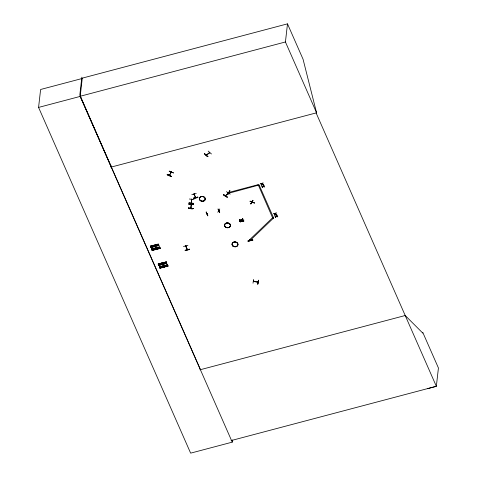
<?xml version="1.0" encoding="UTF-8"?>
<svg xmlns="http://www.w3.org/2000/svg" width="477" height="477" viewBox="0 0 477 477"><rect width="100%" height="100%" fill="white"/><g stroke="black" fill="none" stroke-linecap="round" stroke-linejoin="round"><path stroke-width="0.72" d="M207.149 213.881L207.274 213.779M218.639 210.768L218.818 211.013L218.848 210.399M188.862 204.132L193.549 204.603M194.032 199.595L189.357 199.01M193.185 208.36C193.4 209.832 188.182 208.085 188.504 207.877M188.856 204.192L193.543 204.675L188.874 204.031M193.668 203.339C190.866 204.585 184.504 201.771 193.668 203.381M191.283 204.442L190.722 208.246L190.812 207.65M191.599 199.41L191.39 203.262L191.569 199.487M190.907 208.276L190.973 207.662M188.964 203.047L193.65 203.524M188.469 208.222L193.155 208.687M188.952 203.22L193.638 203.667M232.496 439.991L232.251 442.143L190.639 453.15L38.571 107.42L40.617 89.485L82.229 78.478M81.853 77.185L79.826 94.971L111.332 167.039L110.968 165.602M232.251 442.143L80.184 96.414L82.271 78.139L287.494 23.85L303.062 59.237L316.561 112.751L316.084 112.882L436.342 386.292L427.434 388.707M158.859 245.267L150.923 247.402L150.362 246.126L158.412 244.105L158.549 244.516L150.535 246.526L150.422 246.078M151.233 245.876L151.758 247.11M151.775 245.738L152.3 246.967M151.68 248.946L151.775 249.298L159.771 247.211L151.775 249.25M152.586 245.53L153.111 246.764M152.085 250.002L152.223 250.407L160.224 248.374L160.039 247.945L152.038 249.978L152.193 250.288L160.189 248.255L152.205 250.181M152.491 248.738L153.016 249.972M153.308 245.345L153.827 246.579M153.028 248.666L153.558 249.835M154.119 245.136L154.643 246.37M153.844 248.398L154.369 249.626M154.566 248.213L155.091 249.441M155.371 248.064L155.901 249.238M158.239 263.978L166.246 261.915L166.378 262.326L158.37 264.336L158.203 263.954L166.24 261.951M169.198 171.183L173.467 172.966M159.062 263.686L159.586 264.914M169.311 175.125L169.287 175.47L171.255 172.042M169.675 174.97L169.43 175.536L171.434 171.845M169.663 174.928L169.478 175.53M159.604 263.542L160.129 264.777M160.415 263.34L160.94 264.574M160.326 266.548L160.85 267.782M171.303 172.173L171.189 172.483L171.064 172.072M171.022 172.37L171.201 171.833M171.189 172.483L171.285 171.78M161.137 263.155L161.661 264.383M160.868 266.41L161.393 267.645M161.947 262.946L162.472 264.18M161.679 266.202L162.204 267.436M162.401 266.017L162.925 267.251M163.212 265.814L163.736 267.042M185.171 250.216L185.249 250.574L189.655 249.399L185.183 250.401M185.696 245.858L187.288 249.805L187.366 249.155M185.845 245.816L186.012 246.4M185.845 246.531L185.929 245.882M186.042 246.138L185.994 246.436M191.599 199.225L191.557 199.833L191.629 199.147M191.295 202.594L191.194 203.196M191.724 199.851L191.796 199.159M191.462 202.612L191.414 203.208M191.832 199.249L191.742 199.797M187.151 249.173L187.336 249.417M187.246 249.757L187.306 249.131M187.479 249.411L187.437 249.763L185.666 246.12M193.423 198.193C197.526 198.474 201.157 195.797 193.435 198.229M193.978 193.835L195.54 197.788L195.564 197.114M194.324 194.115L194.097 194.503L194.133 193.793M195.415 197.156L195.516 197.341M195.737 197.4L195.695 197.746L194.103 194.056M196.238 193.507L191.808 194.592M197.848 197.186L193.412 198.343L197.854 197.084M204.645 153.642C204.019 154.047 207.769 157.35 207.918 156.528M209.576 152.616L206.237 154.924M206.243 155.138L206.273 154.84M206.577 154.661L206.32 155.281L206.535 154.894M206.601 154.709L206.66 155.043M206.66 155.085L206.69 154.763M209.504 152.378L209.343 153.01L209.266 152.557M209.606 152.354L209.683 152.771L206.41 155.246M209.653 152.765L209.719 152.455M206.171 212.17L207.799 215.878L206.207 212.038M207.024 213.66L206.964 213.97L207.179 213.618M207.811 215.729L206.189 212.056M218.019 209.039L219.73 212.724L218.12 209.033M217.798 212.283L219.748 208.974M218.585 210.595L218.585 211.037L219.313 210.679M218.567 210.876L218.776 210.518M218.955 210.405L219.158 210.995L219.253 210.53M225.353 195.516L225.305 195.868L228.352 193.054M225.49 195.665L225.46 195.958L225.627 195.314M225.752 195.397L225.526 195.576M227.207 197.061C220.845 192.279 223.457 195.94 227.231 197.025M228.239 192.684L228.042 193.364L227.94 192.917M229.687 190.794L227.923 194.175M228.34 192.797L228.298 193.107L228.37 192.768M259.244 184.963L228.954 193.197L228.668 192.255M228.966 192.297L228.936 192.75L229.342 192.684M229.079 192.297L229.413 192.756M227.905 194.324L229.92 190.758M230.164 194.193L226.474 191.665M242.632 218.394L242.853 218.645L240.617 221.966L242.662 218.418M241.559 220.326L241.129 219.927M241.255 219.754L241.177 220.189L241.32 219.736M241.612 219.861L241.517 220.797M241.654 221.167L241.642 220.881M241.684 219.933L241.565 220.583M241.797 219.98L241.69 221.209L241.75 220.827M241.809 220.32L241.773 220.624L241.702 220.255M241.887 220.821L241.845 221.173L241.726 220.833M241.94 220.356L241.946 220.04M243.783 221.364C239.597 221 236.437 217.834 243.771 221.406M252.756 200.286L252.977 200.537L250.974 203.959L250.753 203.709M251.319 201.699L251.301 202.081L251.427 201.646M251.307 202.063L251.439 201.628M251.737 201.753L251.689 201.926M251.934 202.248L252.059 202.659L252.297 202.296M252.16 201.956L252.118 202.6M248.147 241.267C256.715 238.822 252.19 240.802 248.076 240.933M273.536 218.067L250.192 240.396L249.513 239.657M250.216 239.853L250.192 240.527L250.061 239.895M250.139 240.199L250.026 240.199M250.389 240.14L250.342 240.486L250.192 240.08M273.5 217.381L272.617 217.828L258.069 184.474M252.494 239.788L252.566 240.14M261.909 184.033L260.77 183.955L260.657 183.514M262.207 184.116L261.307 185.177L261.199 184.748M262.958 186.424L261.825 186.346L261.712 185.905M260.639 183.663L262.088 183.806M262.189 184.265L263.638 184.563L262.38 183.889M263.256 186.507L262.356 187.568L262.255 187.139M262.368 184.039L262.982 182.876M261.694 186.054L263.137 186.197M263.238 186.656L264.687 186.954L263.435 186.28M263.417 186.429L264.031 185.267M253.019 283.201L253.591 279.421M253.49 281.031L253.52 281.478L253.597 281.007M253.955 281.352L253.919 281.066M253.997 281.197L253.883 281.519M257.598 281.841L257.64 282.217L257.711 281.746M258.516 280.267L257.932 284.119L257.693 283.928M258.123 281.859L257.962 282.277L258.033 281.806M110.855 167.171L316.585 112.799L285.431 41.97L287.494 23.85M249.489 239.883L272.826 217.554M275.05 213.917L273.917 213.845L273.804 213.398M275.348 214L274.454 215.061L274.347 214.632M276.105 216.308L274.967 216.236L274.853 215.789M273.786 213.547L275.229 213.69M275.33 214.149L276.785 214.447L275.527 213.774M276.404 216.391L275.503 217.452L275.396 217.023M275.509 213.923L276.123 212.766M274.835 215.938L276.284 216.081M276.386 216.54L277.835 216.838L276.577 216.164M276.565 216.314L277.179 215.157M257.675 284.077L258.528 280.172M257.723 284.059L258.546 280.291M171.38 176.585C168.113 173.813 163.671 174.087 171.392 176.55M239.502 219.718L243.741 221.543M190.943 208.199L191.295 204.526M227.195 197.156L223.504 194.634L227.213 197.174M241.565 220.493L241.791 220.201M207.877 156.677L204.579 153.809M227.881 194.276L229.89 190.758M229.365 192.738L229.371 192.422L229.342 192.875L228.912 192.69M251.361 201.878L251.641 202.194M241.112 220.112L241.571 220.141M250.741 203.858L252.786 200.316M250.777 203.846L252.959 200.513M240.617 221.966L242.656 218.538M169.228 171.118L173.497 172.895M250.097 201.294L254.36 203.083M262.07 183.955L262.964 183.025M263.119 186.346L264.014 185.416M275.217 213.839L276.105 212.915M276.266 216.23L277.161 215.306M261.181 184.897L261.891 184.182M262.237 187.288L262.94 186.573M274.329 214.781L275.038 214.066M275.378 217.172L276.088 216.457M228.31 193.06L225.514 195.91M253.46 281.293L258.003 282.068M208.169 151.072L211.46 153.97M218.818 210.661L219.211 210.81M251.301 201.89L251.707 202.015M285.431 41.97L80.202 96.265L200.465 369.681M38.571 107.42L80.184 96.414M228.638 192.475L258.045 184.7M183.448 246.478L187.926 245.446M185.183 250.258L189.596 249.089L189.655 249.388M199.982 369.806L405.688 315.386M231.112 440.587L436.342 386.292L438.429 367.982L422.861 332.594L422.801 333.119L405.212 315.518M239.371 221.292L243.789 220.153M248.082 240.968L252.506 239.824M248.058 241.082L252.494 239.925L248.07 241.07M158.877 245.315L158.364 244.081L150.434 246.287L158.513 244.349M158.513 244.397L150.505 246.406M158.781 245.089L150.78 247.122L150.965 247.545L158.96 245.506L158.775 245.077L150.827 247.181M159.777 247.259L159.67 246.973L151.626 248.994L159.67 246.973L160.189 248.207M151.692 249.149L159.735 247.223M160.087 247.968L152.08 250.026M152.109 250.145L160.189 248.255M166.3 262.141L158.263 264.091L166.348 262.153M158.62 264.944L166.658 262.91L166.795 263.316L158.787 265.343M158.763 265.23L166.765 263.197L158.752 265.206L158.245 263.954M158.692 265.111L166.759 263.149L166.246 261.915M167.63 265.176L159.628 267.198L167.606 265.021L159.461 266.804L167.505 264.783L168.023 266.017L160.045 268.211M167.558 264.997L159.64 267.227M159.598 267.078L167.606 265.021M159.873 267.788L168.023 266.017L159.92 267.812M159.98 268.05L167.94 265.916M159.95 267.979L167.976 265.993M257.962 282.253L253.525 281.46M151.626 248.982L152.199 250.24M158.608 264.92L158.793 265.355M159.455 266.792L160.057 268.217M272.802 217.78L273.512 218.293M204.621 153.672L207.894 156.557M250.204 240.122L250.365 240.456M259.22 185.189L273.476 217.601M166.688 264.991L167.212 266.226M165.424 262.123L165.948 263.358M157.595 244.313L158.12 245.548M158.853 247.181L159.378 248.416M201.306 196.607L201.306 196.619A2.928 2.391 6.5 0 0 200.453 200.704A2.928 2.391 6.5 0 0 205.199 199.446A2.928 2.391 6.5 0 0 201.318 196.643L201.294 196.566A2.922 2.391 6.5 0 1 205.205 199.332A2.928 2.391 6.5 0 1 200.465 200.596A2.928 2.391 6.5 0 1 201.33 196.536A2.928 2.391 6.5 0 1 205.211 199.338A2.922 2.391 6.5 0 1 200.471 200.584A2.922 2.391 6.5 0 1 201.33 196.536M188.487 208.038L193.167 208.544L188.487 208.02M239.382 221.191L243.807 220.046L239.382 221.191M250.109 201.187L254.444 202.958L250.109 201.187M167.218 174.6L171.476 176.401L167.218 174.6M233.968 242.113L233.963 242.101A2.945 2.409 6.5 0 0 233.116 246.138A2.945 2.409 6.5 0 0 237.886 244.874A2.945 2.409 6.5 0 0 233.98 242.054L233.957 242.072M225.603 227.189A2.94 2.403 6.5 0 0 230.367 225.931A2.94 2.403 6.5 0 0 226.468 223.111A2.94 2.403 6.5 0 0 225.603 227.189M225.627 227.064A2.928 2.391 6.5 0 0 230.373 225.806A2.928 2.391 6.5 0 0 226.486 223.003A2.928 2.391 6.5 0 0 225.627 227.064A2.922 2.391 6.5 0 0 230.361 225.812A2.922 2.391 6.5 0 0 226.492 223.009A2.922 2.391 6.5 0 0 225.627 227.064M233.11 246.198A2.94 2.403 6.5 0 0 237.874 244.939A2.94 2.403 6.5 0 0 233.974 242.119A2.94 2.403 6.5 0 0 233.11 246.198M233.134 246.078A2.922 2.391 6.5 0 0 237.868 244.826A2.922 2.391 6.5 0 0 233.992 242.03A2.922 2.391 6.5 0 0 233.134 246.078"/></g></svg>
